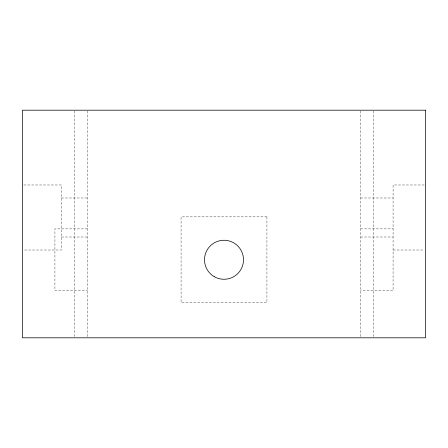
<?xml version="1.0" encoding="UTF-8"?>
<svg xmlns="http://www.w3.org/2000/svg" width="448" height="448" viewBox="0 0 448 448"><rect width="100%" height="100%" fill="white"/><g stroke="black" fill="none" stroke-linecap="round" stroke-linejoin="round"><path stroke-width="0.34" stroke-dasharray="2.24 1.68" d="M23.794 184.979L61.421 184.979L61.421 250.012L23.794 250.012M424.217 184.979L393.086 184.979L393.086 290.657L360.567 290.657M61.421 197.988L87.433 197.988M360.567 197.988L393.086 197.988M87.433 228.878L54.914 228.878L54.914 290.657L87.433 290.657M360.567 228.878L393.086 228.878M61.421 237.009L87.433 237.009M360.567 237.009L393.086 237.009M393.086 250.012L424.217 250.012M373.576 110.891L373.576 337.809M360.567 110.891L360.567 337.109M87.433 110.891L87.433 337.109M74.424 110.891L74.424 337.809M266.924 216.849L181.076 216.849L181.076 302.691L266.924 302.691L266.924 216.849"/><path stroke-width="0.67" d="M425.6 110.191L22.4 110.191L22.4 337.809L425.6 337.809L425.6 110.191M214.245 276.662A19.51 19.51 0 0 0 243.51 259.767A19.51 19.51 0 0 0 214.245 242.872A19.51 19.51 0 0 0 214.245 276.662"/></g></svg>
